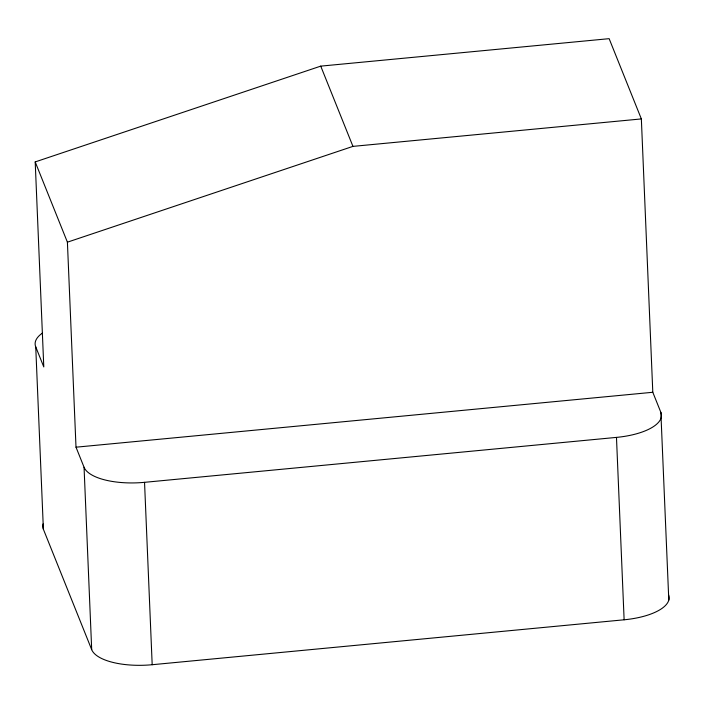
<?xml version="1.0" encoding="UTF-8"?>
<svg xmlns="http://www.w3.org/2000/svg" width="704" height="704" viewBox="0 0 704 704"><rect width="100%" height="100%" fill="white"/><g stroke="black" fill="none" stroke-linecap="round" stroke-linejoin="round"><path stroke-width="1.06" d="M42.539 333.01A53.09 20.574 -2.4 0 0 35.737 346.87L43.789 366.934L35.2 161.92L320.734 66.132L609.136 38.667L641.353 118.923L652.802 392.278L660.854 412.342L668.8 600.098M668.501 594.73A53.09 20.574 -2.4 0 1 624.122 619.793L152.187 664.717A53.09 20.574 -2.4 0 1 91.696 649.651L84.058 467.254L76.006 447.19L67.408 242.176L352.95 146.379L641.353 118.923M76.006 447.19L652.802 392.278M84.058 467.254A53.09 20.574 -2.4 0 0 144.54 482.328L616.475 437.395A53.09 20.574 -2.4 0 0 660.854 412.342M320.734 66.132L352.95 146.379M35.2 161.92L67.408 242.176M43.085 523.908A53.09 20.574 -2.4 0 0 43.384 529.267L91.696 649.651M616.475 437.395L624.122 619.793M144.54 482.328L152.187 664.717M35.737 346.87L43.384 529.267"/></g></svg>
